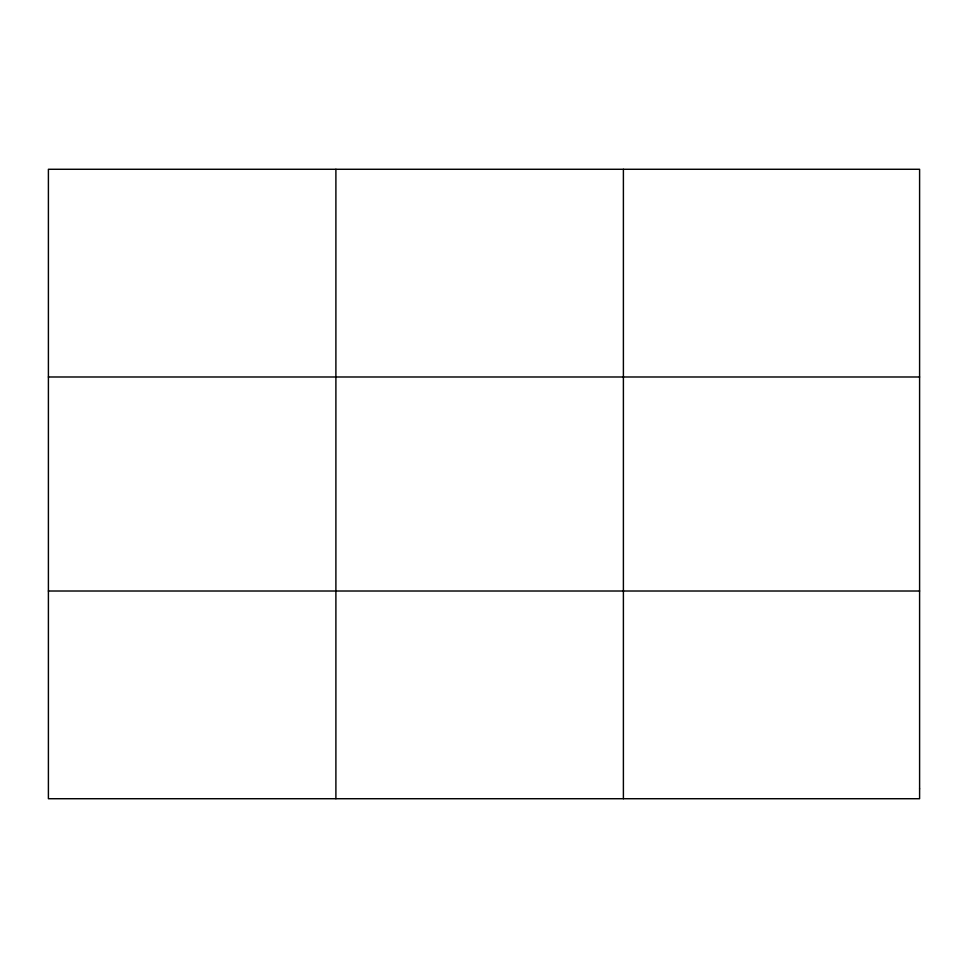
<?xml version="1.0" encoding="UTF-8"?>
<svg xmlns="http://www.w3.org/2000/svg" width="968" height="968" viewBox="0 0 968 968"><rect width="100%" height="100%" fill="white"/><g stroke="black" fill="none" stroke-linecap="round" stroke-linejoin="round"><path stroke-width="1.45" d="M335.896 169.279L335.896 798.721M623.392 169.279L623.392 798.721M48.4 376.988L919.6 376.988M48.4 591.012L919.6 591.012M919.6 788.835L919.6 798.721L48.4 798.721L48.4 169.279L919.6 169.279L919.6 788.835"/></g></svg>
